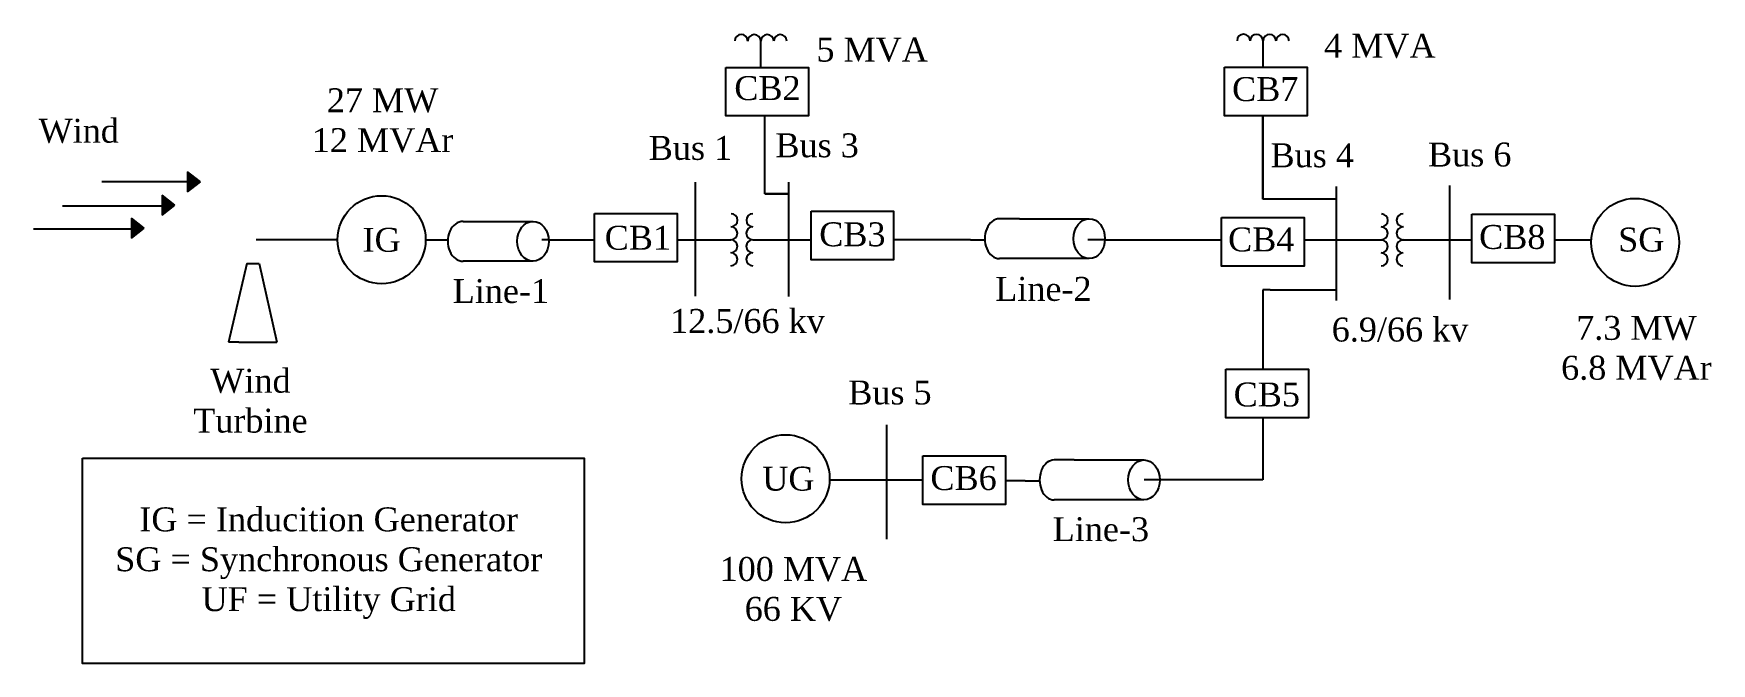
# Model space of a CAD drawing. Header units: inches. Extents: x 12.6 to 96.7, y 13.8 to 45.4.
import ezdxf

# ---------------------------------------------------------------- set-up
doc = ezdxf.new("R2010")
doc.units = ezdxf.units.IN
doc.header["$MEASUREMENT"] = 0

msp = doc.modelspace()

# ---------------------------------------------------------------- hatches: boundary and pattern name
for points in [[(20.282, 37.423), (20.927, 37.926), (20.282, 38.419)], [(19.003, 36.253), (19.648, 36.755), (19.003, 37.248)], [(17.471, 35.103), (18.116, 35.606), (17.471, 36.099)]]:
    msp.add_hatch(color=256).paths.add_polyline_path(points)

# ---------------------------------------------------------------- linework, layer by layer
for p, q in [((49.022, 43.662), (49.022, 44.994)), ((74.202, 43.668), (74.202, 45)), ((49.225, 40.67), (49.225, 41.226)), ((74.191, 37.059), (74.191, 41.232)), ((74.191, 41.232), (74.191, 37.059)), ((49.225, 39.405), (49.225, 40.67)), ((49.225, 37.327), (49.225, 39.405)), ((20.282, 37.926), (15.988, 37.926)), ((20.282, 38.419), (20.282, 37.423)), ((20.927, 37.926), (20.282, 38.419)), ((20.282, 37.423), (20.927, 37.926)), ((45.738, 37.912), (45.738, 35.018)), ((50.416, 37.901), (50.416, 35.006)), ((19.003, 37.248), (19.003, 36.253)), ((19.648, 36.755), (19.003, 37.248)), ((49.225, 37.327), (50.416, 37.327)), ((50.416, 37.327), (49.225, 37.327)), ((77.871, 37.059), (74.191, 37.059)), ((77.871, 37.694), (77.871, 34.8)), ((83.549, 37.742), (83.549, 34.847)), ((18.959, 36.706), (14.02, 36.706)), ((19.003, 36.253), (19.648, 36.755)), ((17.503, 35.545), (12.564, 35.545)), ((17.471, 36.099), (17.471, 35.103)), ((18.116, 35.606), (17.471, 36.099)), ((17.471, 35.103), (18.116, 35.606)), ((34.105, 35.941), (37.605, 35.941)), ((61.984, 36.072), (60.984, 36.072)), ((61.984, 36.072), (65.484, 36.072)), ((23.833, 35.018), (23.719, 35.018)), ((23.719, 35.018), (23.719, 35.018)), ((23.719, 35.018), (23.719, 35.018)), ((24.228, 35.018), (23.833, 35.018)), ((24.964, 35.018), (24.228, 35.018)), ((27.805, 35.018), (24.964, 35.018)), ((32.216, 35.018), (33.331, 35.018)), ((38.392, 35.018), (38.049, 35.018)), ((38.392, 35.018), (40.687, 35.018)), ((44.826, 35.018), (47.525, 35.018)), ((45.738, 35.018), (45.738, 32.185)), ((48.62, 35.018), (51.538, 35.018)), ((50.416, 35.006), (50.416, 32.173)), ((59.532, 35.018), (55.677, 35.018)), ((59.532, 35.018), (60.253, 35.018)), ((65.763, 35.018), (65.42, 35.018)), ((66.272, 35.018), (65.763, 35.018)), ((66.272, 35.018), (72.121, 35.018)), ((76.26, 35.018), (80.172, 35.018)), ((77.871, 34.8), (77.871, 31.967)), ((81.17, 35.018), (84.084, 35.018)), ((83.549, 34.847), (83.549, 32.014)), ((84.084, 35.018), (84.672, 35.018)), ((88.81, 35.018), (90.634, 35.018)), ((23.253, 33.826), (22.341, 29.883)), ((23.253, 33.826), (23.869, 33.826)), ((23.869, 33.826), (24.764, 29.883)), ((37.605, 33.941), (34.105, 33.941)), ((61.984, 34.072), (60.984, 34.072)), ((65.484, 34.072), (61.984, 34.072)), ((74.191, 32.515), (74.191, 28.522)), ((74.556, 32.515), (74.191, 32.515)), ((74.556, 32.515), (77.871, 32.515)), ((22.862, 29.883), (22.341, 29.883)), ((22.862, 29.883), (24.764, 29.883)), ((74.191, 26.086), (74.191, 24.538)), ((55.314, 25.732), (55.314, 22.837)), ((74.191, 24.538), (74.191, 22.978)), ((64.73, 23.975), (63.73, 23.975)), ((64.73, 23.975), (68.23, 23.975)), ((57.143, 22.958), (52.467, 22.958)), ((55.314, 22.837), (55.314, 20.004)), ((62.278, 22.922), (61.33, 22.922)), ((62.278, 22.922), (62.999, 22.922)), ((74.191, 22.978), (68.243, 22.978)), ((64.73, 21.975), (63.73, 21.975)), ((68.23, 21.975), (64.73, 21.975))]:
    msp.add_line(p, q)
for points in [[(47.274, 43.662), (51.412, 43.662), (51.412, 41.226), (47.274, 41.226)], [(72.269, 43.668), (76.408, 43.668), (76.408, 41.232), (72.269, 41.232)], [(40.687, 36.34), (44.826, 36.34), (44.826, 33.904), (40.687, 33.904)], [(51.538, 36.455), (55.677, 36.455), (55.677, 34.019), (51.538, 34.019)], [(84.672, 36.296), (88.81, 36.296), (88.81, 33.86), (84.672, 33.86)], [(72.121, 36.137), (76.26, 36.137), (76.26, 33.7), (72.121, 33.7)], [(72.339, 28.522), (76.478, 28.522), (76.478, 26.086), (72.339, 26.086)], [(15.015, 24.065), (40.165, 24.065), (40.165, 13.774), (15.015, 13.774)], [(57.143, 24.176), (61.281, 24.176), (61.281, 21.74), (57.143, 21.74)]]:
    msp.add_lwpolyline(points, close=True)
for centre in [(30.011, 35.018), (92.851, 34.884), (50.263, 23.036)]:
    msp.add_circle(centre, 2.206)
for centre, start, end in [((48.043, 44.986), 0, 180), ((48.694, 44.981), 0, 180), ((49.348, 44.981), 0, 180), ((50, 44.979), 0, 180), ((73.223, 44.992), 0, 180), ((73.874, 44.988), 0, 180), ((74.528, 44.988), 0, 180), ((75.18, 44.986), 0, 180), ((47.53, 35.995), 270, 90), ((48.622, 35.996), 90, 270), ((80.129, 35.991), 270, 90), ((81.221, 35.993), 90, 270), ((47.525, 35.344), 270, 90), ((48.62, 35.344), 90, 270), ((80.124, 35.34), 270, 90), ((81.219, 35.34), 90, 270), ((47.525, 34.69), 270, 90), ((48.62, 34.69), 90, 270), ((80.124, 34.687), 270, 90), ((81.219, 34.687), 90, 270), ((47.523, 34.038), 270, 90), ((48.615, 34.039), 90, 270), ((80.122, 34.034), 270, 90), ((81.214, 34.035), 90, 270)]:
    msp.add_arc(centre, 0.326, start, end)
for centre, ratio in [((34.105, 34.941), 0.776922), ((60.984, 35.072), 0.732094), ((63.73, 22.975), 0.732094)]:
    msp.add_ellipse(centre, major_axis=(0, 1), ratio=ratio, start_param=0, end_param=3.141593)
for centre in [(37.605, 34.941), (65.484, 35.072), (68.23, 22.975)]:
    msp.add_ellipse(centre, major_axis=(0, 1), ratio=0.789221)

# ---------------------------------------------------------------- texts
at = {"char_height": 1.2}
for s, insert, width, attachment_point in [('{\\fTimes New Roman|b0|i0|c0|p18;5 MVA}', (54.602, 45.151), 6.01517, 2), ('{\\fTimes New Roman|b0|i0|c0|p18;4 MVA}', (80.054, 45.347), 6.01517, 2), ('{\\fTimes New Roman|b0|i0|c0|p18;CB2}', (49.355, 42.614), 3.93581, 5), ('{\\fTimes New Roman|b0|i0|c0|p18;CB7}', (74.309, 42.563), 3.93581, 5), ('{\\fTimes New Roman|b0|i0|c0|p18;27 MW\\P12 MVAr}', (30.062, 42.613), 9.89854, 2), ('{\\fTimes New Roman|b0|i0|c0|p18;Wind}', (14.828, 40.469), 6.39633, 5), ('{\\fTimes New Roman|b0|i0|c0|p18;Bus 1}', (45.495, 40.224), 4.25682, 2), ('{\\fTimes New Roman|b0|i0|c0|p18;Bus 3}', (51.844, 40.354), 4.25682, 2), ('{\\fTimes New Roman|b0|i0|c0|p18;Bus 4}', (76.663, 39.853), 4.25682, 2), ('{\\fTimes New Roman|b0|i0|c0|p18;Bus 6}', (84.559, 39.891), 4.25682, 2), ('{\\fTimes New Roman|b0|i0|c0|p18;IG}', (29.055, 35.615), 1.91119, 1), ('{\\fTimes New Roman|b0|i0|c0|p18;CB1}', (42.858, 35.11), 3.93581, 5), ('{\\fTimes New Roman|b0|i0|c0|p18;CB3}', (53.612, 35.283), 3.01631, 5), ('{\\fTimes New Roman|b0|i0|c0|p18;CB4}', (74.108, 35.026), 3.93581, 5), ('{\\fTimes New Roman|b0|i0|c0|p18;CB8}', (86.692, 35.149), 3.93581, 5), ('{\\fTimes New Roman|b0|i0|c0|p18;SG}', (92, 35.628), 1.91119, 1), ('{\\fTimes New Roman|b0|i0|c0|p18;Line-1}', (35.993, 33.046), 5.65549, 2), ('{\\fTimes New Roman|b0|i0|c0|p18;Line-2}', (63.188, 33.154), 5.65549, 2), ('{\\fTimes New Roman|b0|i0|c0|p18;12.5/66 kv}', (48.354, 31.546), 8.16067, 2), ('{\\fTimes New Roman|b0|i0|c0|p18;6.9/66 kv}', (81.066, 31.115), 8.16067, 2), ('{\\fTimes New Roman|b0|i0|c0|p18;7.3 MW\\P6.8 MVAr}', (92.917, 31.2), 9.89854, 2), ('{\\fTimes New Roman|b0|i0|c0|p18;Wind\\PTurbine}', (23.436, 28.548), 6.43751, 2), ('{\\fTimes New Roman|b0|i0|c0|p18;Bus 5}', (55.494, 27.959), 4.25682, 2), ('{\\fTimes New Roman|b0|i0|c0|p18;CB5}', (74.387, 27.25), 3.93581, 5), ('{\\fTimes New Roman|b0|i0|c0|p18;UG}', (49.096, 23.639), 1.91119, 1), ('{\\fTimes New Roman|b0|i0|c0|p18;CB6}', (59.185, 23.06), 3.93581, 5), ('{\\fTimes New Roman|b0|i0|c0|p18;IG = Inducition Generator\\PSG = Synchronous Generator\\PUF = Utility Grid}', (27.361, 21.599), 23.01708, 2), ('{\\fTimes New Roman|b0|i0|c0|p18;Line-3}', (66.069, 21.105), 5.65549, 2), ('{\\fTimes New Roman|b0|i0|c0|p18;100 MVA\\P66 KV}', (50.656, 19.11), 9.89854, 2)]:
    msp.add_mtext(s, dxfattribs=dict(at, insert=insert, width=width, attachment_point=attachment_point))

doc.saveas('drawing.dxf')
